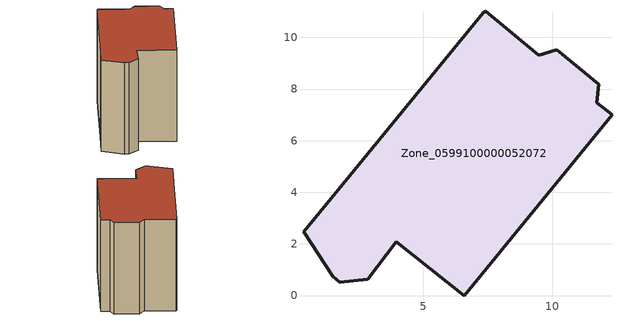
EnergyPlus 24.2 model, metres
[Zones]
Zone_0599100000052072
 floor ground (C_G): 9.48,9.32 10.18,9.53 11.8,8.18 11.72,7.48 12.31,7 6.59,0 3.95,2.08 2.86,0.64 1.76,0.51 1.49,0.75 0.36,2.47 2.32,4.85 7.32,10.96 7.42,11.01 z0
 wall outside (C_F): 11.72,7.48 11.8,8.18 10.18,9.53 9.48,9.32 7.42,11.01 7.32,10.96 2.32,4.85 0.36,2.47 1.49,0.75 1.76,0.51 2.86,0.64 3.95,2.08 6.59,0 12.31,7 11.72,7.48 z0:8.28
 roof outside (C_R): 1.49,0.75 1.76,0.51 2.86,0.64 3.95,2.08 6.59,0 12.31,7 11.72,7.48 11.8,8.18 10.18,9.53 9.48,9.32 7.42,11.01 7.32,10.96 2.32,4.85 0.36,2.47 z8.28
[BUILDING]
Pand.0599100000052072: North Axis=0; Terrain=City; Loads Convergence Tolerance Value=0.04; Temperature Convergence Tolerance Value=0.4; Solar Distribution=FullExterior; Maximum Number of Warmup Days=25; Minimum Number of Warmup Days=1
[Site:Location]
Rotterdam.The.Hague.AP_ZH_NLD Design_Conditions: Latitude=51.96; Longitude=4.45; Time Zone=1; Elevation=-4.5
[SITE:GROUNDTEMPERATURE:BUILDINGSURFACE]
18, 18, 18, 18, 18, 18, 18, 18, 18, 18, 18, 18
[MATERIAL] Thermal Absorptance=0.9; Solar Absorptance=0.7; Visible Absorptance=0.7
Name | Roughness | Thickness | Conductivity | Density | Specific Heat
G.TC.1946-1964 | MediumSmooth | 0.15 | 1 | 540 | 1210
F.TC.1946-1964 | Rough | 0.3 | 0.857143 | 1920 | 840
R.TC.1946-1964 | MediumRough | 0.2 | 0.235294 | 1500 | 1000
[CONSTRUCTION]
C_G: G.TC.1946-1964
C_F: F.TC.1946-1964
C_R: R.TC.1946-1964
[ZONE]
Zone_0599100000052072: Type=1; Multiplier=1; Ceiling Height=Autocalculate; Volume=Autocalculate; Floor Area=autocalculate; Part of Total Floor Area=Yes
[ZONEINFILTRATION:DESIGNFLOWRATE]
Infil_Zone_0599100000052072: Zone or ZoneList or Space or SpaceList=Zone_0599100000052072; Schedule=AlwaysOn; Design Flow Rate Calculation Method=Flow/Area; Flow Rate per Floor Area=0.003; Constant Term Coefficient=1; Temperature Term Coefficient=0; Velocity Term Coefficient=0; Velocity Squared Term Coefficient=0
[HVACTEMPLATE:ZONE:IDEALLOADSAIRSYSTEM]
Zone_0599100000052072: Maximum Heating Supply Air Temperature=50; Minimum Cooling Supply Air Temperature=13; Maximum Heating Supply Air Humidity Ratio=0.0156; Minimum Cooling Supply Air Humidity Ratio=0.0077; Heating Limit=NoLimit; Cooling Limit=NoLimit; Dehumidification Control Type=ConstantSensibleHeatRatio; Cooling Sensible Heat Ratio=0.7; Dehumidification Setpoint=60; Humidification Control Type=None; Humidification Setpoint=30; Outdoor Air Method=None; Outdoor Air Flow Rate per Person=0.00944; Outdoor Air Flow Rate per Zone Floor Area=0; Outdoor Air Flow Rate per Zone=0; Demand Controlled Ventilation Type=None; Outdoor Air Economizer Type=NoEconomizer; Heat Recovery Type=None; Sensible Heat Recovery Effectiveness=0.7; Latent Heat Recovery Effectiveness=0.65
[ZONECONTROL:THERMOSTAT]
ThermostatControl_Zone_0599100000052072: Zone or ZoneList=Zone_0599100000052072; Control Type Schedule=DualSetpointControlType; Control 1=Thermostat_Zone_0599100000052072; Temperature Difference Between Cutout And Setpoint=0
[THERMOSTATSETPOINT:DUALSETPOINT]
Thermostat_Zone_0599100000052072: Heating Setpoint Temperature Schedule=HeatingSetpoint_Zone_0599100000052072; Cooling Setpoint Temperature Schedule=CoolingSetpoint_Zone_0599100000052072
[SCHEDULE:COMPACT]
HeatingSetpoint_Zone_0599100000052072: Through: 12/31, For: AllDays, Until: 24:00, 21
CoolingSetpoint_Zone_0599100000052072: Through: 12/31, For: AllDays, Until: 24:00, 24
DualSetpointControlType: Through: 12/31, For: AllDays, Until: 24:00, 4
AlwaysOn: Through: 12/31, For: AllDays, Until: 24:00, 1
